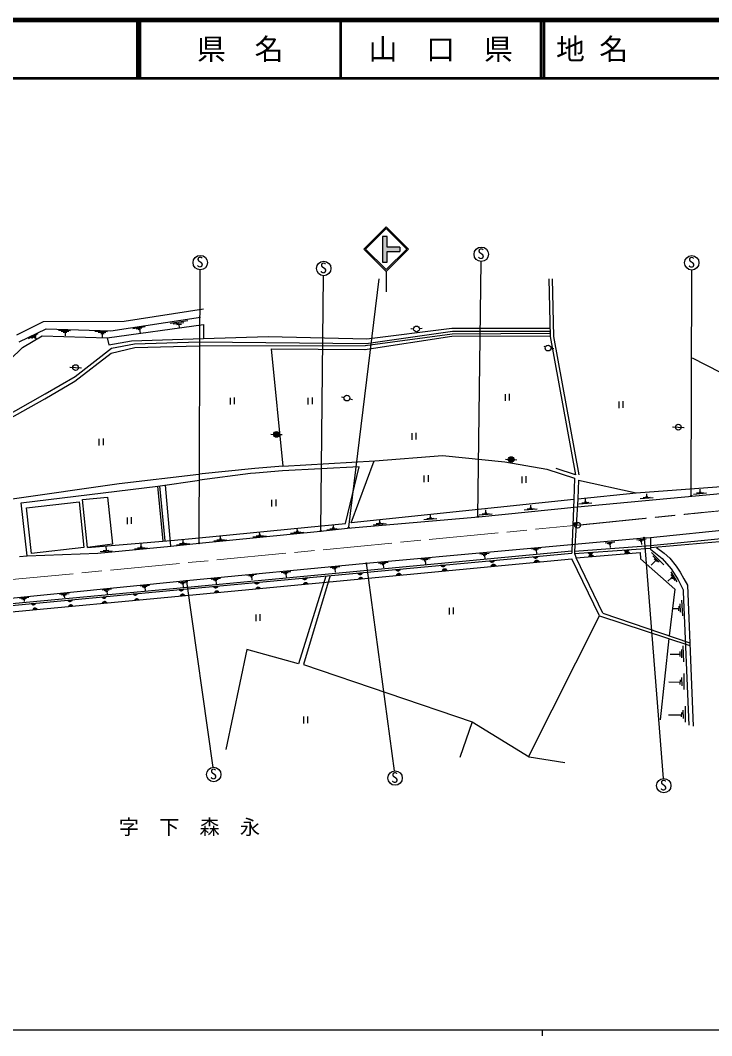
# Model space of a CAD drawing. Units: millimetres at full size, sheet at 1:1000; details may follow other scales. Extents: x 40000 to 680000, y 20000 to 380000.
# Drawn here: x 277521 to 397367, y 204000 to 380000 of the extents above; entities that cross this region are included whole.
import ezdxf
from ezdxf.enums import TextEntityAlignment as Align

# ---------------------------------------------------------------- set-up
doc = ezdxf.new("R2010")
doc.units = ezdxf.units.MM
doc.header["$LTSCALE"] = 1000
doc.header["$PDMODE"] = 32
doc.header["$PDSIZE"] = 500
doc.linetypes.add('CHAIN', pattern=[18.5, 12, -1.5, 3.5, -1.5])
for name, color, linetype, lineweight in [('M-BGD', 7, 'Continuous', 25), ('M-BMK', 2, 'CHAIN', 13), ('M-BMK-SRVR', 3, 'Continuous', 25), ('M-STR-STRC', 7, 'Continuous', 25), ('M-TTL', 2, 'Continuous', 140), ('M-TTL-BAND', 7, 'Continuous', 25), ('M-TTL-LINE', 7, 'Continuous', 50)]:
    doc.layers.add(name, color=color, linetype=linetype, lineweight=lineweight)
doc.layers.add('M-BMK-HTXT', color=7, linetype='Continuous')
doc.layers.add('M-TTL-TXT', color=7, linetype='Continuous')
doc.styles.add('ＭＳ ゴシック', font='')
doc.styles.get('ＭＳ ゴシック').set_extended_font_data('MS Gothic')

msp = doc.modelspace()

# ---------------------------------------------------------------- hatches: boundary and pattern name
at = {"layer": 'M-BGD'}
for points in [[(321932, 308230), (321433, 308255, 0.06695), (321444, 308122, 0.8745), (322432, 308206)], [(321932, 308230), (322432, 308206, 0.06695), (322420, 308339, 0.8745), (321433, 308255)], [(362601, 303861), (362102, 303885, 0.06695), (362113, 303752, 0.8745), (363101, 303836)], [(362601, 303861), (363101, 303836, 0.06695), (363089, 303969, 0.8745), (362102, 303885)], [(367293, 287094), (366439, 287012, 0.62516)], [(376776, 287810), (375922, 287728, 0.62516)], [(376022, 286985), (376915, 287071, 0.62516)], [(383043, 288248), (382189, 288166, 0.62516)], [(382280, 287550), (383173, 287637, 0.62516)], [(351219, 285622), (350365, 285539, 0.62516)], [(359732, 286387), (358878, 286304, 0.62516)], [(359091, 285358), (359984, 285444, 0.62516)], [(366608, 286065), (367501, 286151, 0.62516)], [(327285, 283399), (326431, 283317, 0.62516)], [(336843, 284236), (335989, 284153, 0.62516)], [(336127, 283128), (336904, 283203, 0.62516)], [(343425, 284879), (342571, 284796, 0.62516)], [(342676, 283769), (343569, 283856, 0.62516)], [(350623, 284566), (351516, 284652, 0.62516)], [(311837, 281941), (310983, 281859, 0.62516)], [(318970, 282630), (318116, 282547, 0.62516)], [(318351, 281440), (319128, 281515, 0.62516)], [(326578, 282234), (327354, 282309, 0.62516)], [(292419, 280112), (291643, 280037, 0.62516)], [(297861, 280648), (297084, 280573, 0.62516)], [(305819, 281396), (305043, 281321, 0.62516)], [(305237, 280243), (306013, 280318, 0.62516)], [(311166, 280797), (311943, 280873, 0.62516)], [(280200, 278964), (279423, 278889, 0.62516)], [(279688, 277830), (280464, 277905, 0.62516)], [(286540, 279561), (285764, 279486, 0.62516)], [(285867, 278387), (286644, 278462, 0.62516)], [(291733, 278967), (292509, 279042, 0.62516)], [(297294, 279436), (298071, 279511, 0.62516)]]:
    msp.add_hatch(color=256, dxfattribs=at).paths.add_polyline_path(points)
h = msp.add_hatch(color=256, dxfattribs=at)
edge = h.paths.add_edge_path()
edge.add_ellipse((393834, 297573), major_axis=(26.5, -96), ratio=1, start_angle=80.38222, end_angle=-105.44933)
h = msp.add_hatch(color=256, dxfattribs=at)
edge = h.paths.add_edge_path()
edge.add_line((393821, 297474), (393818, 297572))
h = msp.add_hatch(color=256, dxfattribs=at)
edge = h.paths.add_edge_path()
edge.add_ellipse((393834, 297573), major_axis=(26.5, -96), ratio=1, start_angle=-22.90809, end_angle=74.55067)
h = msp.add_hatch(color=256, dxfattribs=at)
edge = h.paths.add_edge_path()
edge.add_ellipse((356851, 293989), major_axis=(26.5, -96), ratio=1, start_angle=80.38222, end_angle=-105.44933)
h = msp.add_hatch(color=256, dxfattribs=at)
edge = h.paths.add_edge_path()
edge.add_line((356838, 293890), (356835, 293988))
h = msp.add_hatch(color=256, dxfattribs=at)
edge = h.paths.add_edge_path()
edge.add_ellipse((356851, 293989), major_axis=(26.5, -96), ratio=1, start_angle=-22.90809, end_angle=74.55067)
h = msp.add_hatch(color=256, dxfattribs=at)
edge = h.paths.add_edge_path()
edge.add_ellipse((329609, 291482), major_axis=(26.5, -96), ratio=1, start_angle=80.38222, end_angle=-105.44933)
h = msp.add_hatch(color=256, dxfattribs=at)
edge = h.paths.add_edge_path()
edge.add_line((329596, 291384), (329593, 291481))
h = msp.add_hatch(color=256, dxfattribs=at)
edge = h.paths.add_edge_path()
edge.add_ellipse((329609, 291482), major_axis=(26.5, -96), ratio=1, start_angle=-22.90809, end_angle=74.55067)
h = msp.add_hatch(color=256, dxfattribs=at)
edge = h.paths.add_edge_path()
edge.add_ellipse((334437, 292050), major_axis=(26.5, -96), ratio=1, start_angle=80.38222, end_angle=-105.44933)
h = msp.add_hatch(color=256, dxfattribs=at)
edge = h.paths.add_edge_path()
edge.add_line((334424, 291951), (334421, 292049))
h = msp.add_hatch(color=256, dxfattribs=at)
edge = h.paths.add_edge_path()
edge.add_ellipse((334437, 292050), major_axis=(26.5, -96), ratio=1, start_angle=-22.90809, end_angle=74.55067)
h = msp.add_hatch(color=256, dxfattribs=at)
edge = h.paths.add_edge_path()
edge.add_ellipse((385643, 290306), major_axis=(26.5, -96), ratio=1, start_angle=80.38222, end_angle=-105.44933)
h = msp.add_hatch(color=256, dxfattribs=at)
edge = h.paths.add_edge_path()
edge.add_ellipse((308515, 289365), major_axis=(26.5, -96), ratio=1, start_angle=80.38222, end_angle=-105.44933)
h = msp.add_hatch(color=256, dxfattribs=at)
edge = h.paths.add_edge_path()
edge.add_line((308502, 289266), (308498, 289364))
h = msp.add_hatch(color=256, dxfattribs=at)
edge = h.paths.add_edge_path()
edge.add_ellipse((308515, 289365), major_axis=(26.5, -96), ratio=1, start_angle=-22.90809, end_angle=74.55067)
h = msp.add_hatch(color=256, dxfattribs=at)
edge = h.paths.add_edge_path()
edge.add_line((385630, 290207), (385627, 290304))
h = msp.add_hatch(color=256, dxfattribs=at)
edge = h.paths.add_edge_path()
edge.add_ellipse((385643, 290306), major_axis=(26.5, -96), ratio=1, start_angle=-22.90809, end_angle=74.55067)
h = msp.add_hatch(color=256, dxfattribs=at)
edge = h.paths.add_edge_path()
edge.add_ellipse((337471, 285871), major_axis=(26.5, -96), ratio=1, start_angle=80.38222, end_angle=-105.44933)
h = msp.add_hatch(color=256, dxfattribs=at)
edge = h.paths.add_edge_path()
edge.add_line((337458, 285772), (337455, 285869))
h = msp.add_hatch(color=256, dxfattribs=at)
edge = h.paths.add_edge_path()
edge.add_ellipse((337471, 285871), major_axis=(26.5, -96), ratio=1, start_angle=-22.90809, end_angle=74.55067)
h = msp.add_hatch(color=256, dxfattribs=at)
edge = h.paths.add_edge_path()
edge.add_ellipse((306333, 282819), major_axis=(26.5, -96), ratio=1, start_angle=80.38222, end_angle=-105.44933)
h = msp.add_hatch(color=256, dxfattribs=at)
edge = h.paths.add_edge_path()
edge.add_line((306320, 282720), (306316, 282817))
h = msp.add_hatch(color=256, dxfattribs=at)
edge = h.paths.add_edge_path()
edge.add_ellipse((306333, 282819), major_axis=(26.5, -96), ratio=1, start_angle=-22.90809, end_angle=74.55067)
at = {"layer": 'M-STR-STRC'}
msp.add_hatch(color=256, dxfattribs=at).paths.add_polyline_path([(340290, 338092), (340290, 342510), (341120, 342510), (341120, 340669), (343306, 340669), (343306, 339949), (341089, 339949), (341089, 338092)])

# ---------------------------------------------------------------- linework, layer by layer
at = {"layer": 'M-BGD'}
for p, q in [((356851, 293989), (357404, 338202)), ((308539, 289461), (308709, 336756)), ((393834, 297573), (393907, 336717)), ((329622, 291581), (330097, 335735)), ((369162, 335203), (369363, 325220)), ((369725, 335203), (369927, 325220)), ((295519, 327865), (309258, 329986)), ((276900, 325478), (281568, 327812)), ((281568, 327812), (295519, 327865)), ((293210, 326199), (308768, 328564)), ((303508, 327518), (306561, 327954)), ((304027, 327393), (305891, 327629)), ((277336, 324255), (282014, 326515)), ((278924, 324871), (280603, 325688)), ((282014, 326515), (293210, 326199)), ((284134, 326319), (286211, 326253)), ((284598, 326121), (285946, 326098)), ((284973, 325944), (285592, 325933)), ((285305, 325944), (285305, 325303)), ((290448, 326120), (292658, 326053)), ((291034, 325932), (292337, 325888)), ((291453, 325711), (292061, 325700)), ((291686, 325711), (291708, 325037)), ((292559, 324973), (309270, 327282)), ((297046, 326576), (299141, 326935)), ((297604, 326526), (298596, 326700)), ((297976, 326415), (298372, 326477)), ((298187, 326427), (298286, 325783)), ((304598, 327254), (305474, 327337)), ((304987, 327282), (305056, 326698)), ((309270, 327282), (309270, 324865)), ((337317, 323621), (352370, 325641)), ((337451, 323957), (352446, 326103)), ((337567, 324794), (352339, 326619)), ((345201, 326564), (345700, 326533)), ((345378, 326553), (345700, 326533)), ((347197, 326566), (346698, 326534)), ((352339, 326619), (357221, 326651)), ((352370, 325641), (369278, 325762)), ((352446, 326103), (369335, 326136)), ((357221, 326651), (369346, 326649)), ((277875, 323263), (281296, 325326)), ((279509, 324915), (280316, 325346)), ((279929, 324937), (280205, 325114)), ((280095, 325036), (280283, 324705)), ((281296, 325326), (292559, 324973)), ((292559, 324983), (292876, 323745)), ((292876, 323745), (296768, 324452)), ((293356, 323153), (297315, 323922)), ((296768, 324452), (309270, 324865)), ((297315, 323922), (308535, 324272)), ((308535, 324272), (337451, 323957)), ((309270, 324865), (320478, 325191)), ((320478, 325191), (337567, 324794)), ((337255, 322934), (352308, 325241)), ((352308, 325241), (369334, 325297)), ((369363, 325220), (373773, 301198)), ((369927, 325220), (374336, 301198)), ((269796, 315422), (277875, 323263)), ((286969, 317446), (293297, 322321)), ((287029, 318279), (293356, 323153)), ((293297, 322321), (297371, 323258)), ((297371, 323258), (308518, 323574)), ((308518, 323574), (337345, 323621)), ((321007, 323067), (323041, 302690)), ((321007, 323067), (337282, 322934)), ((368248, 323530), (368542, 323396)), ((369496, 323157), (369818, 323137)), ((369496, 323157), (369995, 323126)), ((408412, 314109), (394028, 321429)), ((286105, 319867), (288101, 319743)), ((286282, 319856), (287103, 319805)), ((287103, 319805), (287925, 319754)), ((281796, 314395), (286969, 317446)), ((281855, 315228), (287029, 318279)), ((274178, 310944), (281855, 315228)), ((361552, 315188), (361552, 314026)), ((362259, 315242), (362259, 314080)), ((274119, 310111), (281796, 314395)), ((313893, 314590), (313893, 313429)), ((314600, 314645), (314600, 313483)), ((327383, 314590), (327383, 313429)), ((328089, 314645), (328089, 313483)), ((333174, 314762), (333659, 314639)), ((334629, 314394), (335113, 314271)), ((381269, 313930), (381269, 312768)), ((381976, 313984), (381976, 312822)), ((320933, 308279), (321932, 308230)), ((321932, 308230), (322931, 308181)), ((345365, 308445), (345365, 307283)), ((346072, 308499), (346072, 307337)), ((390586, 309543), (392582, 309419)), ((390763, 309532), (391584, 309481)), ((391584, 309481), (392406, 309430)), ((291154, 307462), (291154, 306300)), ((291860, 307516), (291860, 306354)), ((338963, 303648), (350714, 304575)), ((350714, 304575), (361487, 303460)), ((323041, 302690), (338963, 303648)), ((334853, 292914), (338882, 303647)), ((361487, 303460), (368793, 302198)), ((361603, 303910), (362601, 303861)), ((362601, 303861), (363600, 303812)), ((294632, 299725), (308475, 301319)), ((318179, 302285), (308475, 301319)), ((317417, 301466), (308592, 300309)), ((318266, 301533), (317417, 301466)), ((323041, 302690), (318179, 302285)), ((322967, 301909), (318266, 301533)), ((336251, 302622), (322967, 301909)), ((333867, 292791), (336251, 302622)), ((347485, 301124), (347485, 299962)), ((348191, 301178), (348191, 300016)), ((365150, 300986), (365150, 299824)), ((368793, 302198), (373563, 300661)), ((373773, 301198), (370416, 302289)), ((275685, 296983), (294632, 299725)), ((277652, 296338), (301334, 299255)), ((301334, 299255), (308592, 300309)), ((302260, 289728), (301334, 299255)), ((302610, 289783), (301684, 299310)), ((302621, 299438), (303580, 288860)), ((364443, 300932), (364443, 299770)), ((373563, 300661), (373483, 296929)), ((374108, 295676), (412128, 299236)), ((374290, 300285), (374164, 297057)), ((374290, 300285), (384287, 298070)), ((384287, 298070), (411104, 300069)), ((374164, 297057), (384287, 298070)), ((385921, 297424), (386298, 297442)), ((386127, 297442), (386100, 297945)), ((394204, 297877), (396485, 298069)), ((394727, 298080), (395968, 298143)), ((395177, 298215), (395554, 298233)), ((395383, 298233), (395356, 298736)), ((278691, 287198), (277652, 296338)), ((278583, 295508), (287721, 296534)), ((287721, 296534), (288551, 288621)), ((288313, 296928), (292613, 297319)), ((289193, 288624), (288313, 296928)), ((292613, 297319), (293493, 289210)), ((321084, 296886), (321084, 295724)), ((321791, 296940), (321791, 295778)), ((373483, 296929), (334853, 292914)), ((366020, 295482), (365993, 295985)), ((373483, 296929), (373119, 288068)), ((374150, 296998), (373559, 287980)), ((374334, 296187), (376615, 296379)), ((374857, 296389), (376097, 296452)), ((375306, 296524), (375684, 296542)), ((375513, 296542), (375486, 297045)), ((384948, 297087), (387229, 297279)), ((385471, 297289), (386712, 297352)), ((279463, 287595), (278583, 295508)), ((334263, 291945), (356984, 293943)), ((348631, 293814), (348604, 294317)), ((356984, 293943), (374108, 295676)), ((357049, 294267), (359330, 294459)), ((357572, 294470), (358812, 294533)), ((358021, 294605), (358399, 294623)), ((358228, 294623), (358201, 295126)), ((364840, 295126), (367121, 295318)), ((365363, 295329), (366604, 295392)), ((365813, 295464), (366190, 295482)), ((296032, 293803), (296032, 292641)), ((296739, 293857), (296739, 292695)), ((308535, 290293), (329722, 292384)), ((329722, 292384), (333867, 292791)), ((331815, 292032), (331788, 292535)), ((338680, 292567), (340960, 292759)), ((339203, 292769), (340443, 292832)), ((339652, 292904), (340030, 292922)), ((339859, 292922), (339832, 293425)), ((347452, 293459), (349732, 293651)), ((347975, 293661), (349215, 293724)), ((348424, 293796), (348802, 293814)), ((386771, 290374), (415200, 293271)), ((308547, 289352), (329569, 291471)), ((312247, 290119), (312220, 290622)), ((317854, 290448), (320135, 290640)), ((318377, 290651), (319618, 290714)), ((318827, 290786), (319204, 290803)), ((319033, 290803), (319006, 291307)), ((324384, 291089), (326665, 291281)), ((324907, 291292), (326148, 291355)), ((325357, 291427), (325734, 291445)), ((325563, 291445), (325537, 291948)), ((329569, 291471), (334263, 291945)), ((330635, 291676), (332916, 291868)), ((331158, 291879), (332399, 291942)), ((331608, 292014), (331985, 292032)), ((386735, 288938), (415831, 291825)), ((386756, 288636), (416043, 291178)), ((289193, 288624), (303589, 289837)), ((293493, 289210), (289193, 288624)), ((290981, 287662), (303611, 288877)), ((292478, 288112), (292427, 288842)), ((297837, 288583), (299077, 288646)), ((298286, 288718), (298664, 288736)), ((298493, 288736), (298466, 289239)), ((303589, 289837), (308535, 290293)), ((303611, 288877), (308547, 289352)), ((304591, 289108), (306872, 289300)), ((305114, 289310), (306355, 289373)), ((305564, 289445), (305942, 289463)), ((305771, 289463), (305744, 289966)), ((311068, 289763), (313348, 289955)), ((311591, 289966), (312831, 290029)), ((312040, 290101), (312418, 290119)), ((337470, 285900), (385650, 290267)), ((373559, 287980), (386735, 288938)), ((378914, 289434), (380551, 289591)), ((379272, 289319), (380136, 289422)), ((379511, 289188), (379879, 289233)), ((379704, 289201), (379764, 288610)), ((384369, 289954), (386006, 290111)), ((384728, 289839), (385592, 289942)), ((384967, 289708), (385334, 289753)), ((385160, 289721), (385219, 289130)), ((385650, 290267), (386771, 290374)), ((385651, 290219), (388958, 248584)), ((386771, 290374), (386735, 288938)), ((386735, 288938), (386777, 288334)), ((277390, 287071), (278691, 287198)), ((278691, 287198), (290981, 287662)), ((288551, 288621), (279463, 287595)), ((291371, 287909), (293427, 288065)), ((291863, 288073), (292888, 288137)), ((297314, 288381), (299594, 288573)), ((306480, 281726), (373119, 288068)), ((306480, 281450), (373119, 287618)), ((357174, 287494), (358810, 287651)), ((357532, 287379), (358396, 287483)), ((357771, 287248), (358138, 287294)), ((357964, 287261), (358024, 286671)), ((366129, 288409), (367766, 288566)), ((366439, 287012), (367293, 287094)), ((366488, 288294), (367352, 288397)), ((366726, 288163), (367094, 288208)), ((366920, 288176), (366979, 287585)), ((373119, 288068), (373119, 287618)), ((373559, 287565), (386735, 288523)), ((373559, 287980), (373559, 287565)), ((373559, 287565), (373859, 286804)), ((373859, 286804), (384955, 287746)), ((375922, 287728), (376776, 287810)), ((376915, 287071), (376022, 286985)), ((382189, 288166), (383043, 288248)), ((383173, 287637), (382280, 287550)), ((384955, 287746), (385051, 286664)), ((386777, 288334), (388773, 286725)), ((386941, 287759), (389065, 285635)), ((387152, 287200), (388271, 286095)), ((387799, 288594), (389124, 287651)), ((389124, 287651), (390131, 286756)), ((306357, 282882), (337470, 285900)), ((306781, 280371), (373134, 286669)), ((331250, 285164), (332886, 285321)), ((331608, 285049), (332472, 285152)), ((337459, 285990), (342319, 249894)), ((339627, 285908), (341264, 286065)), ((339985, 285793), (340849, 285896)), ((340224, 285662), (340591, 285707)), ((340417, 285675), (340477, 285084)), ((346936, 286582), (348572, 286739)), ((347294, 286467), (348158, 286570)), ((347533, 286336), (347900, 286381)), ((347726, 286349), (347786, 285759)), ((350365, 285539), (351219, 285622)), ((358878, 286304), (359732, 286387)), ((359984, 285444), (359091, 285358)), ((367501, 286151), (366608, 286065)), ((377901, 276786), (373134, 286669)), ((378480, 277248), (373859, 286804)), ((385051, 286664), (390969, 281415)), ((387667, 286375), (386886, 285551)), ((387402, 286640), (387947, 286110)), ((388773, 286725), (390350, 284924)), ((390131, 286756), (391228, 285391)), ((391228, 285391), (391877, 284362)), ((316800, 283813), (318437, 283970)), ((317158, 283698), (318022, 283801)), ((317397, 283567), (317764, 283613)), ((317590, 283580), (317650, 282990)), ((322759, 284303), (324395, 284460)), ((323117, 284188), (323981, 284291)), ((323356, 284057), (323723, 284102)), ((323549, 284070), (323609, 283479)), ((330466, 283650), (325715, 268479)), ((326431, 283317), (327285, 283399)), ((331248, 283759), (326627, 268342)), ((331847, 284918), (332214, 284963)), ((332040, 284931), (332100, 284340)), ((335989, 284153), (336843, 284236)), ((342571, 284796), (343425, 284879)), ((343569, 283856), (342676, 283769)), ((351516, 284652), (350623, 284566)), ((390291, 284414), (391352, 282676)), ((390306, 283914), (390954, 282897)), ((390321, 283516), (390541, 283162)), ((390350, 284924), (391573, 282993)), ((391877, 284362), (392548, 283176)), ((257036, 277952), (306357, 282882)), ((257073, 277122), (306480, 281726)), ((298307, 281949), (299944, 282106)), ((298666, 281807), (299529, 281911)), ((298904, 281677), (299272, 281722)), ((299097, 281689), (299165, 281138)), ((304927, 282571), (306563, 282728)), ((305285, 282456), (306149, 282560)), ((305524, 282326), (305891, 282371)), ((305717, 282338), (305777, 281748)), ((306353, 282732), (310875, 250511)), ((310610, 283138), (312247, 283295)), ((310969, 283023), (311833, 283126)), ((310983, 281859), (311837, 281941)), ((311208, 282892), (311575, 282937)), ((311401, 282905), (311460, 282314)), ((318116, 282547), (318970, 282630)), ((327354, 282309), (326578, 282234)), ((336904, 283203), (336127, 283128)), ((390424, 283339), (389775, 282809)), ((391573, 282993), (392410, 281255)), ((392548, 283176), (393151, 282090)), ((393151, 282090), (394129, 257659)), ((257051, 276787), (306480, 281450)), ((257291, 275696), (306781, 280371)), ((277376, 279852), (279012, 280009)), ((284327, 280512), (285964, 280669)), ((284686, 280392), (285550, 280495)), ((284932, 280247), (285299, 280292)), ((285125, 280260), (285164, 279911)), ((291643, 280037), (292419, 280112)), ((291685, 281289), (293321, 281446)), ((292043, 281168), (292907, 281271)), ((292302, 281017), (292669, 281062)), ((292495, 281029), (292559, 280480)), ((297084, 280573), (297861, 280648)), ((305043, 281321), (305819, 281396)), ((306013, 280318), (305237, 280243)), ((311943, 280873), (311166, 280797)), ((319128, 281515), (318351, 281440)), ((390969, 281415), (390009, 273320)), ((392410, 281255), (392410, 280934)), ((392410, 280934), (393376, 257812)), ((277734, 279731), (278598, 279835)), ((277973, 279609), (278340, 279654)), ((278166, 279622), (278205, 279274)), ((279423, 278889), (280200, 278964)), ((285764, 279486), (286540, 279561)), ((286644, 278462), (285867, 278387)), ((292509, 279042), (291733, 278967)), ((298071, 279511), (297294, 279436)), ((351856, 278178), (351856, 277016)), ((352563, 278232), (352563, 277071)), ((391666, 278454), (391629, 277657)), ((391870, 278862), (391907, 277398)), ((392155, 279512), (392305, 276763)), ((280464, 277905), (279688, 277830)), ((318325, 277022), (318325, 275861)), ((319032, 277076), (319032, 275915)), ((365587, 252364), (377901, 276786)), ((377901, 276786), (393569, 271660)), ((378480, 277248), (393550, 272118)), ((391647, 277972), (390739, 277991)), ((389963, 272835), (388422, 258733)), ((392392, 271593), (392468, 268799)), ((316796, 270920), (313134, 253625)), ((325715, 268479), (316796, 270920)), ((391884, 270054), (390153, 270069)), ((391833, 270591), (391866, 269739)), ((392107, 270943), (392144, 269479)), ((326627, 268342), (355872, 258395)), ((392153, 266107), (392190, 264643)), ((392510, 266757), (392529, 263980)), ((391869, 265217), (389948, 265270)), ((391888, 265699), (391851, 264902)), ((392747, 261095), (392778, 258354)), ((326612, 259298), (326612, 258136)), ((327318, 259352), (327318, 258190)), ((392118, 259556), (389878, 259573)), ((392137, 260038), (392100, 259241)), ((392389, 260446), (392426, 258981)), ((355872, 258395), (353696, 252231)), ((355872, 258395), (365700, 252307)), ((365700, 252307), (371919, 251375))]:
    msp.add_line(p, q, dxfattribs=at)
for centre, radius in [((357423, 339452), 1250), ((308717, 338006), 1250), ((330114, 336985), 1250), ((393913, 337967), 1250), ((346199, 326502), 500), ((368997, 323188), 500), ((287103, 319805), 500), ((334144, 314517), 500), ((391584, 309481), 500), ((321932, 308230), 500), ((362601, 303861), 500), ((393834, 297573), 99.6), ((356851, 293989), 99.6), ((329609, 291482), 99.6), ((334437, 292050), 99.6), ((385643, 290306), 99.6), ((308515, 289365), 99.6), ((337471, 285871), 99.6), ((306333, 282819), 99.6), ((311051, 249273), 1250), ((342489, 248656), 1250), ((389061, 247339), 1250)]:
    msp.add_circle(centre, radius, dxfattribs=at)
for centre, radius, start, end in [((366846, 287261), 477, 211.49902, 339.54626), ((376329, 287977), 477, 211.49902, 339.54626), ((376489, 286810), 499, 31.49902, 159.54626), ((382596, 288415), 477, 211.49902, 339.54626), ((382748, 287376), 499, 31.49902, 159.54626), ((350772, 285788), 477, 211.49902, 339.54626), ((359285, 286553), 477, 211.49902, 339.54626), ((359558, 285183), 499, 31.49902, 159.54626), ((367076, 285891), 499, 31.49902, 159.54626), ((326838, 283566), 477, 211.49902, 339.54626), ((336396, 284402), 477, 211.49902, 339.54626), ((336534, 282977), 434, 31.49902, 159.54626), ((342978, 285046), 477, 211.49902, 339.54626), ((343144, 283595), 499, 31.49902, 159.54626), ((351090, 284391), 499, 31.49902, 159.54626), ((311390, 282108), 477, 211.49902, 339.54626), ((318523, 282796), 477, 211.49902, 339.54626), ((318758, 281288), 434, 31.49902, 159.54626), ((326984, 282082), 434, 31.49902, 159.54626), ((292013, 280264), 434, 211.49902, 339.54626), ((297454, 280800), 434, 211.49902, 339.54626), ((305413, 281548), 434, 211.49902, 339.54626), ((305643, 280092), 434, 31.49902, 159.54626), ((311573, 280646), 434, 31.49902, 159.54626), ((279793, 279116), 434, 211.49902, 339.54626), ((280094, 277678), 434, 31.49902, 159.54626), ((286134, 279713), 434, 211.49902, 339.54626), ((286274, 278235), 434, 31.49902, 159.54626), ((292139, 278816), 434, 31.49902, 159.54626), ((297701, 279285), 434, 31.49902, 159.54626)]:
    msp.add_arc(centre, radius, start, end, dxfattribs=at)
msp.add_point((373755, 292716), dxfattribs=at)
at = {"layer": 'M-BMK'}
msp.add_line((274757, 282933), (374119, 292477), dxfattribs=at)
msp.add_open_spline([(374119, 292477), (393463, 294442), (398350, 294978), (413896, 296425), (417293, 296741), (419189, 296996), (422593, 297225), (427026, 297523), (429521, 297507), (433965, 297547), (439171, 297594), (442087, 297502), (447293, 297424), (451758, 297357), (454262, 297356), (458724, 297168), (464423, 296929), (466306, 296737), (473290, 296128)], degree=3, knots=[0, 0, 0, 0, 1, 1, 1, 2, 2, 2, 3, 3, 3, 4, 4, 4, 5, 5, 5, 6, 6, 6, 6], dxfattribs=at)
at = {"layer": 'M-BMK-SRVR'}
msp.add_circle((374119, 292477), 500, dxfattribs=at)
at = {"layer": 'M-STR-STRC'}
for p, q in [((337074, 340347), (340935, 344208)), ((337371, 340347), (340935, 343911)), ((340935, 344208), (344796, 340347)), ((340935, 343911), (344499, 340347)), ((341120, 342510), (340290, 342510)), ((340290, 342510), (340290, 338092)), ((341120, 340669), (341120, 342510)), ((340935, 336486), (337074, 340347)), ((340935, 336783), (337371, 340347)), ((344796, 340347), (340935, 336486)), ((344499, 340347), (340935, 336783)), ((341089, 338092), (341089, 339949)), ((341089, 339949), (343306, 339949)), ((343306, 340669), (341120, 340669)), ((343306, 340669), (343306, 339949)), ((340290, 338092), (341089, 338092)), ((340935, 336486), (340935, 332930)), ((334479, 292140), (339698, 335196))]:
    msp.add_line(p, q, dxfattribs=at)
at = {"layer": 'M-TTL'}
msp.add_line((680000, 380000), (40000, 380000), dxfattribs=at)
at = {"layer": 'M-TTL-BAND'}
for p, q in [((40000, 205000), (579000, 205000)), ((368000, 205000), (368000, 204000))]:
    msp.add_line(p, q, dxfattribs=at)
at = {"layer": 'M-TTL-LINE'}
for p, q in [((297750, 380000), (297750, 370000)), ((298250, 380000), (298250, 370000)), ((333000, 380000), (333000, 370000)), ((367750, 380000), (367750, 370000)), ((368250, 380000), (368250, 370000)), ((40000, 370000), (680000, 370000))]:
    msp.add_line(p, q, dxfattribs=at)

# ---------------------------------------------------------------- texts
at = {"layer": 'M-BGD', "style": 'ＭＳ ゴシック'}
for p in [(356744, 338079), (308039, 336632), (329436, 335611), (393234, 336593), (310373, 247900), (341810, 247282), (388382, 245965)]:
    msp.add_text('S', height=1833, dxfattribs=at).set_placement(p, align=Align.BOTTOM_LEFT)
at = {"layer": 'M-BMK-HTXT', "style": 'ＭＳ ゴシック'}
msp.add_text('字\u3000下\u3000森\u3000永', height=2566, dxfattribs=at).set_placement((294583, 238106), align=Align.BOTTOM_LEFT)
at = {"layer": 'M-TTL-TXT', "style": 'ＭＳ ゴシック'}
for s, p in [('県\u3000名', (315625, 375000)), ('山\u3000口\u3000県', (350375, 375000))]:
    msp.add_text(s, height=3666, dxfattribs=at).set_placement(p, align=Align.MIDDLE_CENTER)
msp.add_text('地 名', height=3666, dxfattribs=at).set_placement((370380, 375000), align=Align.MIDDLE_LEFT)

doc.saveas('drawing.dxf')
